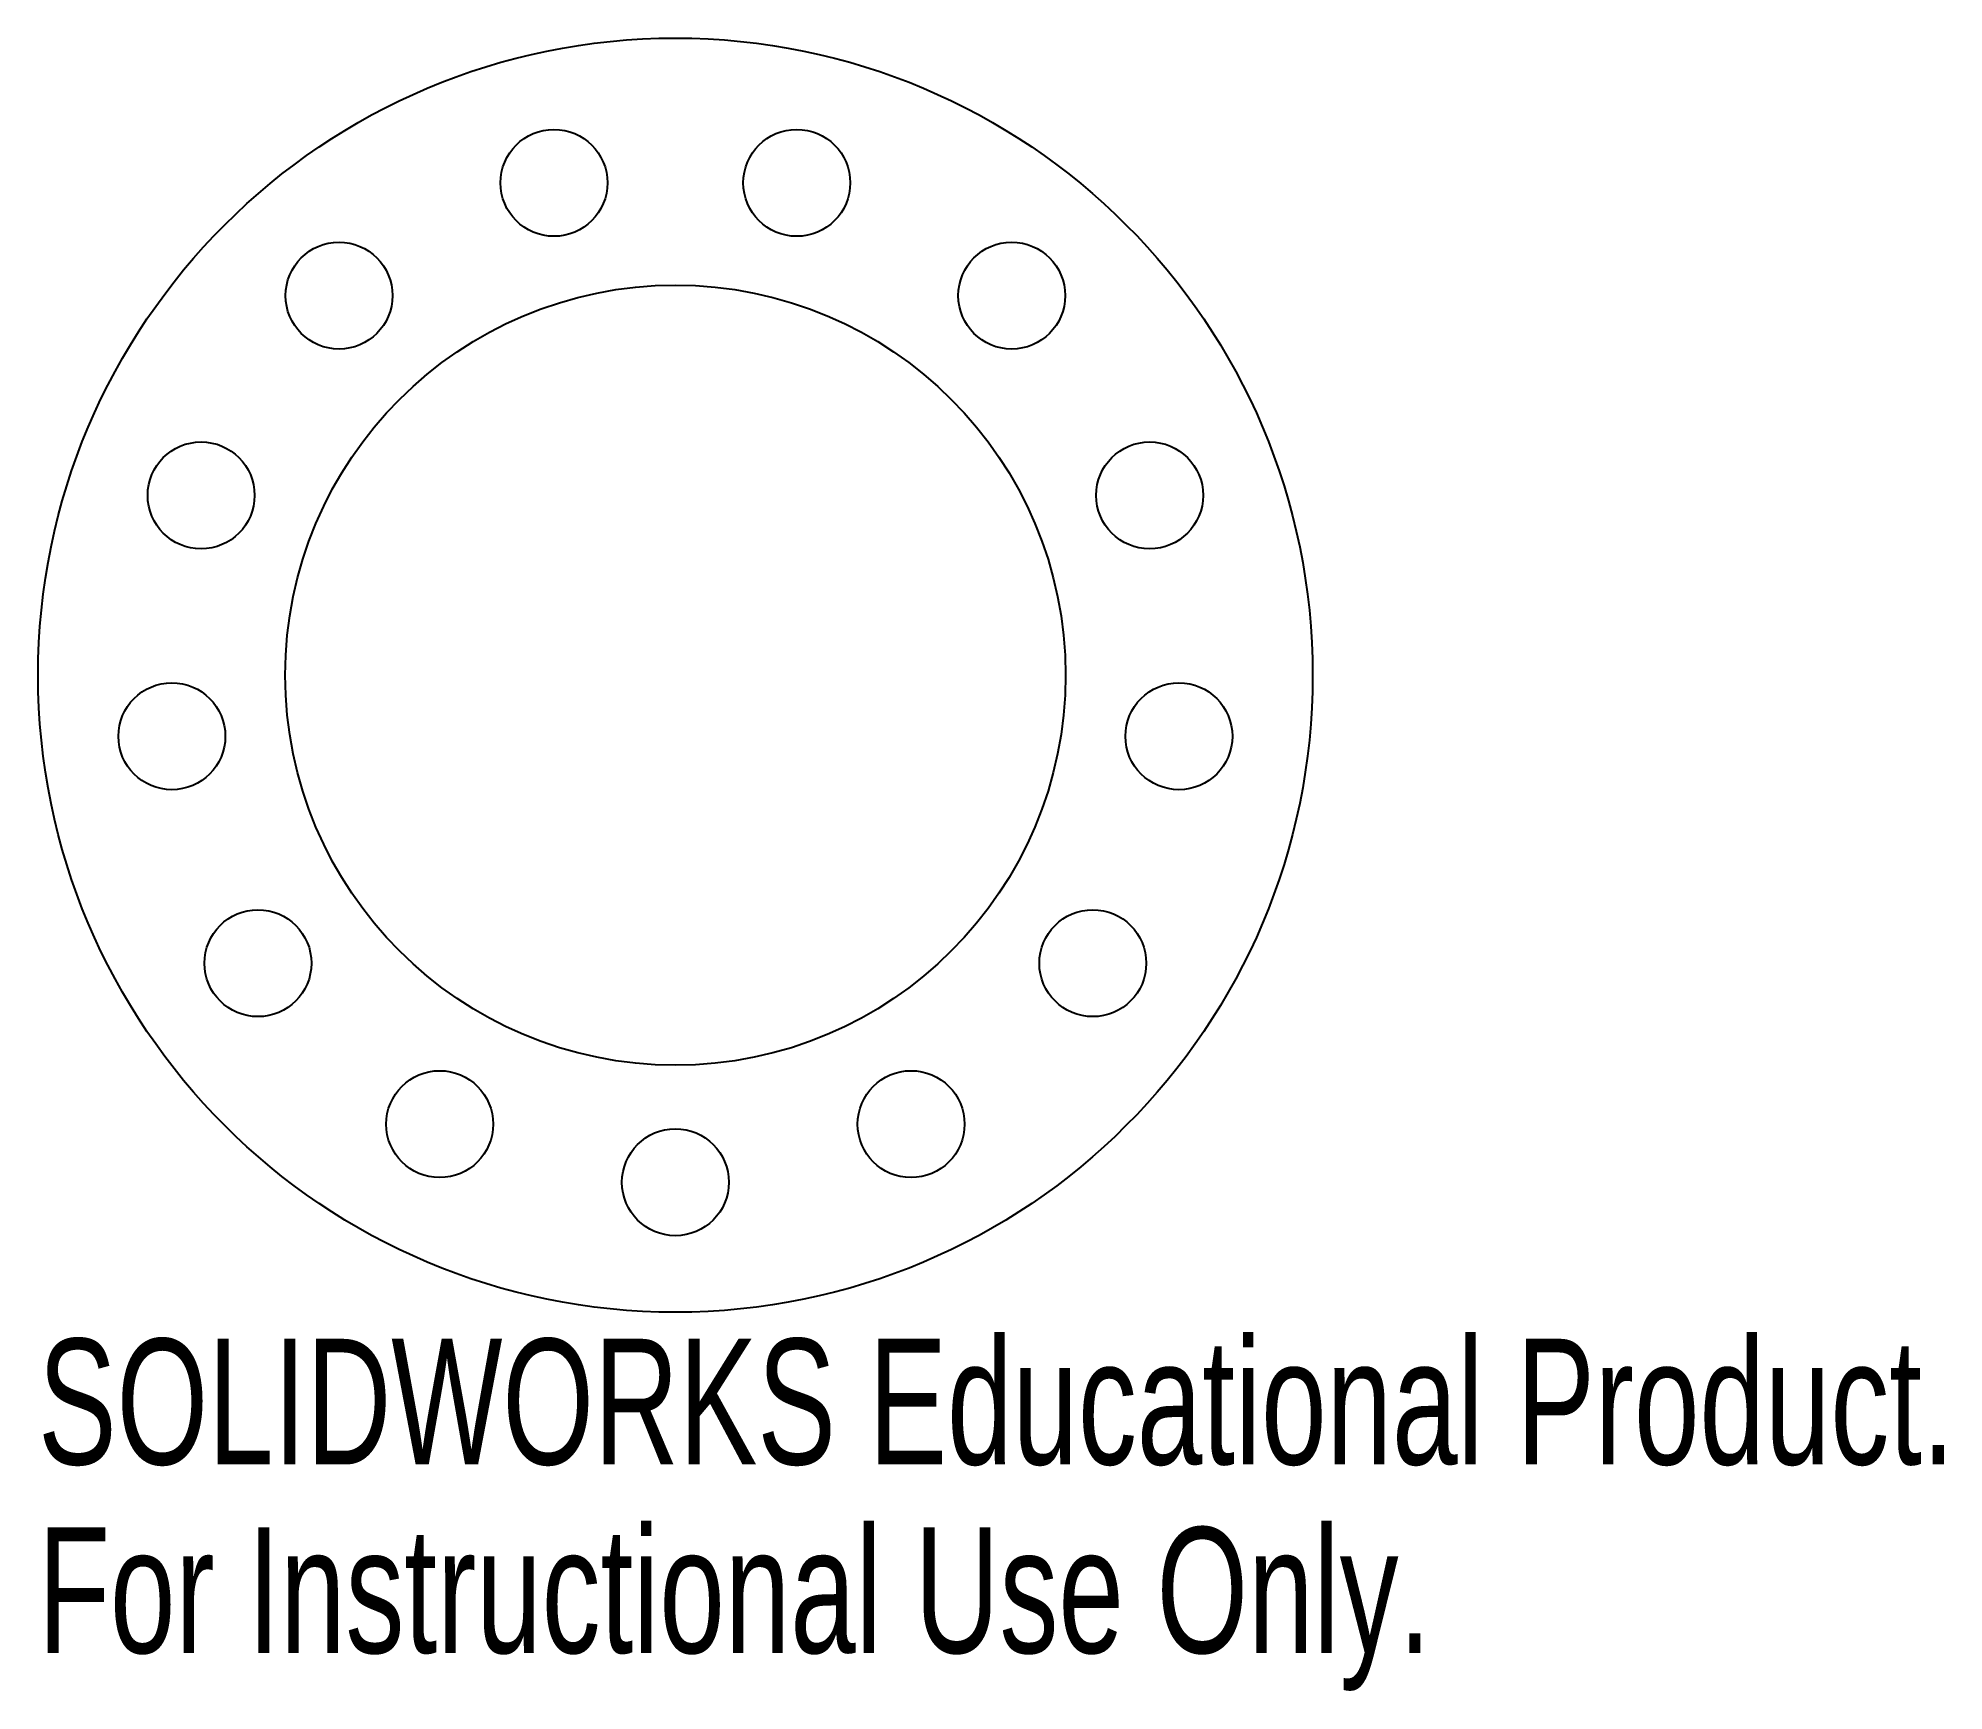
# Model space of a CAD drawing. Header units: millimetres. Extents: x -24.5 to 48.8, y -39.1 to 24.5.
import ezdxf

# ---------------------------------------------------------------- set-up
doc = ezdxf.new("R2010")
doc.units = ezdxf.units.MM
doc.styles.add('SLDTEXTSTYLE0', font='TXT', dxfattribs={"width": 0.7})

msp = doc.modelspace()

# ---------------------------------------------------------------- linework, layer by layer
at = {"color": 7, "linetype": 'Continuous', "lineweight": 25}
for centre, radius in [((0, 0), 24.5), ((-4.667, 18.933), 2.055), ((4.667, 18.933), 2.055), ((-12.931, 14.596), 2.055), ((12.931, 14.596), 2.055), ((0, 0), 15), ((-18.233, 6.915), 2.055), ((18.233, 6.915), 2.055), ((-19.358, -2.35), 2.055), ((19.358, -2.35), 2.055), ((-16.048, -11.077), 2.055), ((16.048, -11.077), 2.055), ((-9.062, -17.266), 2.055), ((9.062, -17.266), 2.055), ((0, -19.5), 2.055)]:
    msp.add_circle(centre, radius, dxfattribs=at)

# ---------------------------------------------------------------- texts
at = {"color": 7, "linetype": 'Continuous', "char_height": 4.83362, "attachment_point": 1, "style": 'SLDTEXTSTYLE0'}
for s, insert in [('SOLIDWORKS Educational Product.', (-24.5, -25.52)), ('For Instructional Use Only.', (-24.5, -32.77))]:
    msp.add_mtext(s, dxfattribs=dict(at, insert=insert))

doc.saveas('drawing.dxf')
